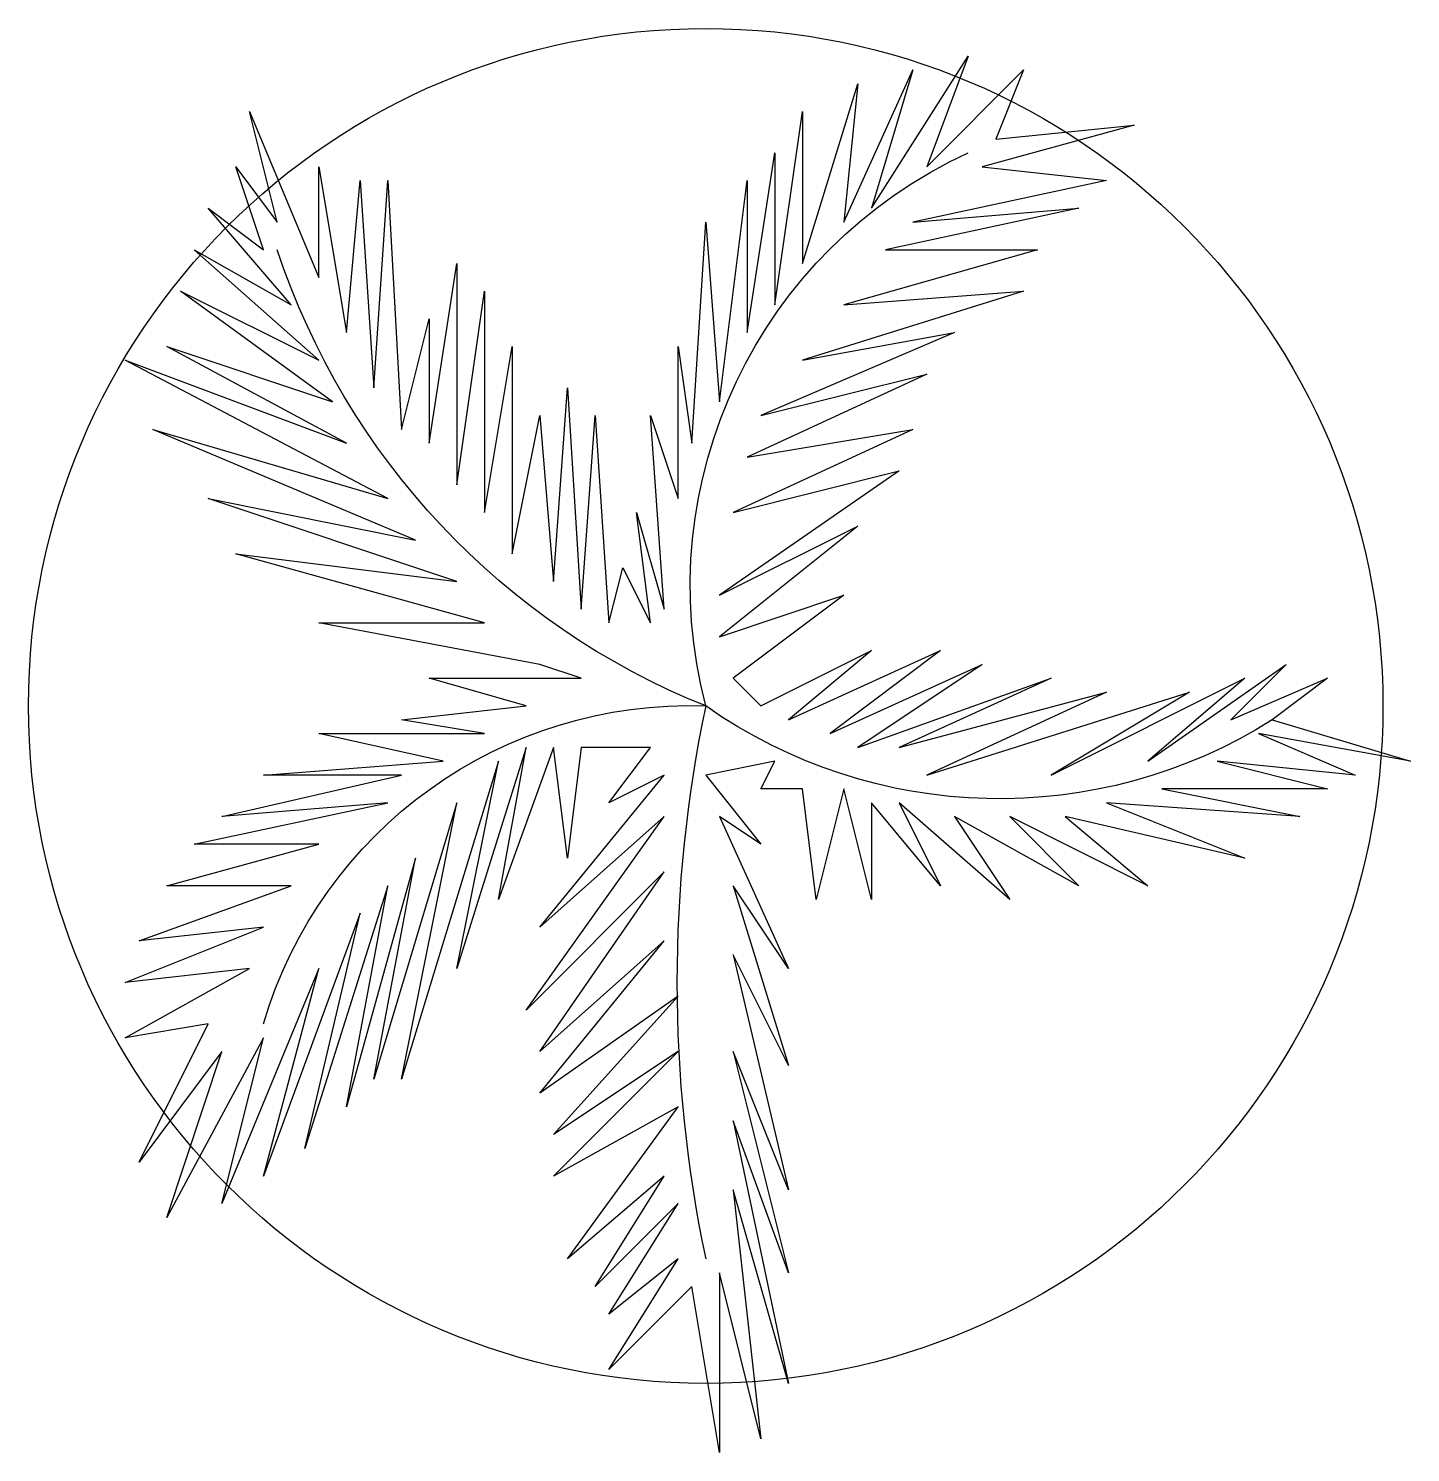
# Model space of a CAD drawing. Extents: x -0.38 to 2.12, y 7.25 to 9.83.
import ezdxf

# ---------------------------------------------------------------- set-up
doc = ezdxf.new("R2010")
doc.units = 0
doc.layers.get('0').update_dxf_attribs({"linetype": 'CONTINUOUS'})

msp = doc.modelspace()

# ---------------------------------------------------------------- linework, layer by layer
msp.add_lwpolyline([(0.45, 8.75), (0, 8.875), (0.4, 8.825), (-0.05, 8.975), (0.325, 8.9), (-0.15, 9.1), (0.275, 8.975), (-0.2, 9.225), (0.2, 9.075), (-0.125, 9.25), (0.175, 9.15), (-0.1, 9.35), (0.15, 9.225), (-0.075, 9.425), (0.1, 9.325), (-0.05, 9.5), (0.05, 9.425), (0, 9.575), (0.075, 9.475), (0.025, 9.675), (0.15, 9.375), (0.15, 9.575), (0.2, 9.275), (0.225, 9.55), (0.25, 9.175), (0.275, 9.55), (0.3, 9.1), (0.35, 9.3), (0.35, 9.075), (0.4, 9.4), (0.4, 9), (0.45, 9.35), (0.45, 8.95), (0.5, 9.25), (0.5, 8.875), (0.55, 9.125), (0.575, 8.825), (0.6, 9.175), (0.625, 8.775), (0.65, 9.125), (0.675, 8.75), (0.7, 8.85), (0.75, 8.75), (0.725, 8.95), (0.775, 8.775), (0.75, 9.125), (0.8, 8.975), (0.8, 9.25), (0.825, 9.075), (0.85, 9.475), (0.875, 9.15), (0.925, 9.55), (0.925, 9.275), (0.975, 9.6), (0.975, 9.325), (1.025, 9.675), (1.025, 9.4), (1.125, 9.725), (1.1, 9.475), (1.225, 9.75), (1.15, 9.5), (1.325, 9.775), (1.25, 9.575), (1.425, 9.75), (1.375, 9.625), (1.625, 9.65), (1.35, 9.575), (1.575, 9.55), (1.225, 9.475), (1.525, 9.5), (1.175, 9.425), (1.45, 9.425), (1.1, 9.325), (1.425, 9.35), (1.025, 9.225), (1.3, 9.275), (0.95, 9.125), (1.25, 9.2), (0.925, 9.05), (1.225, 9.1), (0.9, 8.95), (1.2, 9.025), (0.875, 8.8), (1.125, 8.925), (0.875, 8.725), (1.1, 8.8), (0.9, 8.65), (0.95, 8.6), (1.15, 8.7), (1, 8.575), (1.275, 8.7), (1.075, 8.55), (1.35, 8.675), (1.125, 8.525), (1.475, 8.65), (1.2, 8.525), (1.575, 8.625), (1.25, 8.475), (1.725, 8.625), (1.475, 8.475), (1.825, 8.65), (1.65, 8.5), (1.9, 8.675), (1.8, 8.575), (1.975, 8.65), (1.875, 8.575), (2.125, 8.5), (1.85, 8.55), (2.025, 8.475), (1.775, 8.5), (1.975, 8.45), (1.675, 8.45), (1.925, 8.4), (1.575, 8.425), (1.825, 8.325), (1.5, 8.4), (1.65, 8.275), (1.4, 8.4), (1.525, 8.275), (1.3, 8.4), (1.4, 8.25), (1.2, 8.425), (1.275, 8.275), (1.15, 8.425), (1.15, 8.25), (1.1, 8.45), (1.05, 8.25), (1.025, 8.45), (0.95, 8.45), (0.975, 8.5), (0.85, 8.475), (0.95, 8.35), (0.875, 8.4), (1, 8.125), (0.9, 8.275), (1, 7.95), (0.9, 8.15), (1, 7.725), (0.9, 7.975), (1, 7.575), (0.9, 7.85), (1, 7.375), (0.9, 7.725), (0.95, 7.275), (0.875, 7.575), (0.875, 7.25), (0.825, 7.55), (0.675, 7.4), (0.8, 7.6), (0.675, 7.5), (0.8, 7.7), (0.65, 7.55), (0.775, 7.75), (0.6, 7.6), (0.8, 7.875), (0.575, 7.75), (0.8, 7.975), (0.575, 7.825), (0.8, 8.075), (0.55, 7.9), (0.775, 8.175), (0.55, 7.975), (0.775, 8.3), (0.525, 8.05), (0.775, 8.4), (0.55, 8.2), (0.775, 8.475), (0.675, 8.425), (0.75, 8.525), (0.625, 8.525), (0.6, 8.325), (0.575, 8.525), (0.475, 8.25), (0.525, 8.525), (0.4, 8.125), (0.475, 8.5), (0.3, 7.925), (0.4, 8.425), (0.25, 7.925), (0.325, 8.325), (0.2, 7.875), (0.275, 8.275), (0.125, 7.8), (0.225, 8.225), (0.05, 7.75), (0.15, 8.125), (-0.025, 7.7), (0.05, 8), (-0.125, 7.675), (-0.025, 7.975), (-0.175, 7.775), (-0.05, 8.025), (-0.2, 8), (0.025, 8.125), (-0.2, 8.1), (0.05, 8.2), (-0.175, 8.175), (0.1, 8.275), (-0.125, 8.275), (0.15, 8.35), (-0.075, 8.35), (0.275, 8.425), (-0.025, 8.4), (0.3, 8.475), (0.05, 8.475), (0.375, 8.5), (0.15, 8.55), (0.45, 8.55), (0.3, 8.575), (0.525, 8.6), (0.35, 8.65), (0.625, 8.65), (0.55, 8.675), (0.15, 8.75)], close=True)
for points in [[(1.875, 8.575, -0.302776), (0.85, 8.6, -0.364018), (1.325, 9.6)], [(0.05, 8.025, -0.342978), (0.85, 8.6, -0.22114), (0.075, 9.425)], [(0.85, 8.6, 0.104122), (0.85, 7.6, 8.138619)]]:
    msp.add_lwpolyline(points, format="xyb")
msp.add_circle((0.85, 8.6), 1.225)

doc.saveas('drawing.dxf')
